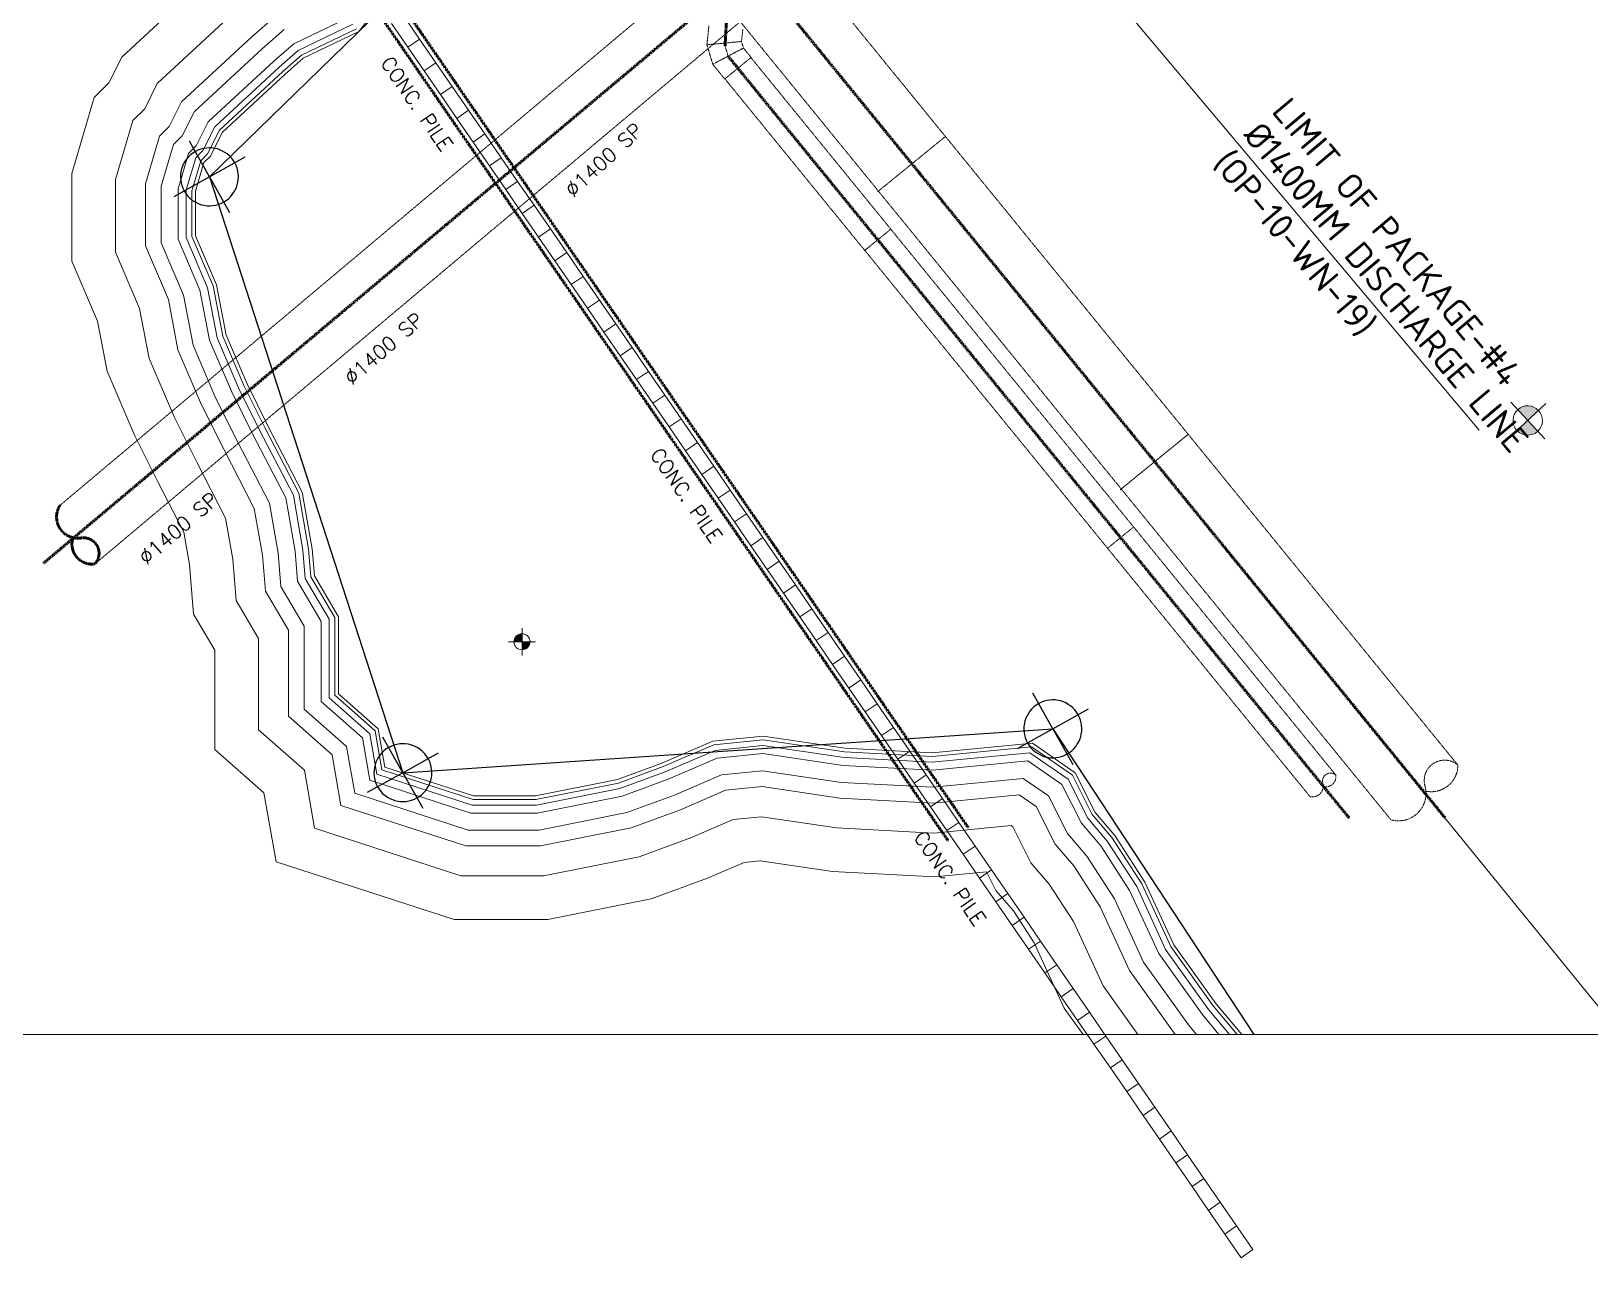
# Model space of a CAD drawing. Header units: inches. Extents: x 0 to 235202, y 0 to 184293.
# Drawn here: x 106731 to 139176, y 80321 to 105863 of the extents above; entities that cross this region are included whole.
import ezdxf
from ezdxf.enums import TextEntityAlignment as Align

# ---------------------------------------------------------------- set-up
doc = ezdxf.new("R2010")
doc.units = ezdxf.units.IN
doc.header["$MEASUREMENT"] = 0
doc.linetypes.add('HIDDEN', pattern=[0.375, 0.25, -0.125])
doc.linetypes.add('PHANTOM2', pattern=[1.25, 0.625, -0.125, 0.125, -0.125, 0.125, -0.125])
doc.layers.add('DIM', color=251, linetype='Continuous', lineweight=0)
doc.layers.add('hid', color=8, linetype='HIDDEN', lineweight=0)
for name, color, linetype in [('EDGE OF CHANNEL', 240, 'Continuous'), ('GRID_TXT45', 4, 'Continuous'), ('M-X-BKGD', 8, 'Continuous'), ('WINDOW ELEV', 3, 'Continuous')]:
    doc.layers.add(name, color=color, linetype=linetype)
doc.styles.add('ISO', font='isocpeur.ttf')
doc.styles.add('SIMPLEX', font='simplex.shx')

# ---------------------------------------------------------------- blocks, each defined once
blk = doc.blocks.new('FLOOR PLAN REV 2')
at = {"layer": 'DIM'}
h = blk.add_hatch(color=8, dxfattribs=at)
edge = h.paths.add_edge_path()
edge.add_line((63616, 197361), (63408, 197584))
edge.add_line((63408, 197584), (63184, 197376))
edge.add_ellipse((63408, 197584), major_axis=(223, 208), ratio=1, start_angle=179.9529, end_angle=269.9529)
edge = h.paths.add_edge_path()
edge.add_ellipse((63408, 197584), major_axis=(224, 208), ratio=1, start_angle=-0.0147, end_angle=89.9853)
edge.add_line((63200, 197808), (63408, 197584))
edge.add_line((63408, 197584), (63631, 197792))
h = blk.add_hatch(color=8, dxfattribs=at)
edge = h.paths.add_edge_path()
edge.add_line((42639, 192975), (42473, 192975))
edge.add_line((42473, 192975), (42473, 192808))
edge.add_ellipse((42473, 192975), major_axis=(0, 167), ratio=1, start_angle=180.044, end_angle=270.044)
edge = h.paths.add_edge_path()
edge.add_ellipse((42473, 192975), major_axis=(0, 167), ratio=1, start_angle=-0.0119, end_angle=89.9881)
edge.add_line((42306, 192975), (42473, 192975))
edge.add_line((42473, 192975), (42473, 193141))
at = {"color": 8, "extrusion": (-2.00606e-06, 4.08641e-06, 1)}
for p, q in [((35967, 202657, 0), (35553, 203399, 0)), ((35967, 202657, 0), (35553, 203399, 0)), ((35967, 202657, 0), (36709, 203072, 0)), ((35967, 202657, 0), (36709, 203072, 0)), ((35967, 202657, 0), (35226, 202243, 0)), ((35967, 202657, 0), (35226, 202243, 0)), ((35967, 202657, 0), (36382, 201916, 0)), ((35967, 202657, 0), (36382, 201916, 0)), ((53523, 191163, 0), (53109, 191905, 0)), ((53523, 191163, 0), (53109, 191905, 0)), ((53523, 191163, 0), (54265, 191577, 0)), ((53523, 191163, 0), (54265, 191577, 0)), ((53523, 191163, 0), (52782, 190748, 0)), ((53523, 191163, 0), (52782, 190748, 0)), ((53523, 191163, 0), (53938, 190421, 0)), ((53523, 191163, 0), (53938, 190421, 0)), ((39993, 190250, 0), (39578, 190992, 0)), ((39993, 190250, 0), (39578, 190992, 0)), ((39993, 190250, 0), (40734, 190665, 0)), ((39993, 190250, 0), (40734, 190665, 0)), ((39993, 190250, 0), (39251, 189836, 0)), ((39993, 190250, 0), (39251, 189836, 0)), ((39993, 190250, 0), (40407, 189509, 0)), ((39993, 190250, 0), (40407, 189509, 0))]:
    blk.add_line(p, q, dxfattribs=at)
for centre in [(35967, 202657, 0), (35967, 202657, 0), (53523, 191163, 0), (53523, 191163, 0), (39993, 190250, 0), (39993, 190250, 0)]:
    blk.add_ellipse(centre, major_axis=(526, 294, 0), ratio=1, start_param=3.141595, end_param=9.42478, dxfattribs=at)
at = {"layer": 'DIM', "color": 8, "linetype": 'HIDDEN', "lineweight": 50, "ltscale": 20}
for p, q in [((33962, 214974), (51757, 189113)), ((33550, 214691), (51345, 188830))]:
    blk.add_line(p, q, dxfattribs=at)
at = {"layer": 'DIM', "color": 8, "linetype": 'PHANTOM2', "lineweight": 50, "ltscale": 20}
for p, q in [((46700, 205382), (47047, 211547)), ((45535, 209130), (61692, 189304)), ((48883, 208373), (32515, 194615)), ((46763, 205169), (59700, 189296))]:
    blk.add_line(p, q, dxfattribs=at)
at = {"layer": 'DIM', "color": 8, "linetype": 'Continuous'}
for p, q in [((51839, 209940), (62395, 197381)), ((35822, 206711), (34141, 205152)), ((36431, 206035), (34880, 204598)), ((39465, 206177), (39079, 205681)), ((37342, 206004), (36848, 205572)), ((37524, 205728), (37068, 205328)), ((38848, 205967), (37722, 205428)), ((38954, 205836), (37813, 205290)), ((39031, 205740), (37880, 205189)), ((36848, 205572), (35387, 204218)), ((37722, 205428), (37306, 205064)), ((39079, 205681), (37920, 205127)), ((34141, 205152), (33871, 204613)), ((37068, 205328), (35654, 204017)), ((37306, 205064), (35943, 203801)), ((37813, 205290), (37416, 204942)), ((37880, 205189), (37496, 204853)), ((37920, 205127), (37546, 204798)), ((37416, 204942), (36076, 203701)), ((37496, 204853), (36174, 203627)), ((37546, 204798), (36234, 203583)), ((33871, 204613), (33568, 204310)), ((34880, 204598), (34619, 204075)), ((33568, 204310), (33101, 202729)), ((35387, 204218), (35131, 203706)), ((34374, 203831), (34010, 202598)), ((34619, 204075), (34374, 203831)), ((35654, 204017), (35401, 203512)), ((35943, 203801), (35693, 203301)), ((34927, 203502), (34633, 202508)), ((35131, 203706), (34927, 203502)), ((35401, 203512), (35219, 203329)), ((36076, 203701), (35828, 203204)), ((36174, 203627), (35927, 203133)), ((36234, 203583), (35988, 203089)), ((35219, 203329), (34962, 202460)), ((35534, 203142), (35317, 202409)), ((35693, 203301), (35534, 203142)), ((35828, 203204), (35680, 203055)), ((35927, 203133), (35786, 202992)), ((35680, 203055), (35481, 202385)), ((35786, 202992), (35601, 202367)), ((35851, 202953), (35675, 202357)), ((35988, 203089), (35851, 202953)), ((33101, 202729), (33101, 200903)), ((34010, 202598), (34010, 201090)), ((34633, 202508), (34633, 201218)), ((34962, 202460), (34962, 201285)), ((35317, 202409), (35317, 201358)), ((35481, 202385), (35481, 201392)), ((35601, 202367), (35601, 201416)), ((35675, 202357), (35675, 201431)), ((34633, 201218), (35112, 200100)), ((34962, 201285), (35428, 200196)), ((35317, 201358), (35770, 200300)), ((35481, 201392), (35928, 200349)), ((35601, 201416), (36043, 200384)), ((35675, 201431), (36114, 200406)), ((33101, 200903), (33638, 199649)), ((34010, 201090), (34512, 199916)), ((35428, 200196), (35627, 199153)), ((35770, 200300), (35969, 199258)), ((35928, 200349), (36126, 199306)), ((36043, 200384), (36242, 199341)), ((36114, 200406), (36313, 199363)), ((34512, 199916), (34711, 198874)), ((35112, 200100), (35310, 199057)), ((33638, 199649), (33836, 198607)), ((35969, 199258), (36424, 198194)), ((36126, 199306), (36573, 198263)), ((36242, 199341), (36682, 198313)), ((36313, 199363), (36749, 198344)), ((35310, 199057), (35803, 197906)), ((35627, 199153), (36101, 198044)), ((33836, 198607), (34412, 197262)), ((34711, 198874), (35237, 197644)), ((36573, 198263), (37019, 197369)), ((36682, 198313), (37127, 197423)), ((36749, 198344), (37192, 197457)), ((36101, 198044), (36556, 197133)), ((36424, 198194), (36873, 197294)), ((35237, 197644), (35708, 196702)), ((35803, 197906), (36264, 196984)), ((36873, 197294), (37557, 195975)), ((37019, 197369), (37714, 196028)), ((37127, 197423), (37829, 196067)), ((37192, 197457), (37900, 196091)), ((34412, 197262), (34898, 196289)), ((36264, 196984), (36901, 195754)), ((36556, 197133), (37216, 195860)), ((35708, 196702), (36303, 195553)), ((34898, 196289), (35432, 195259)), ((37557, 195975), (37750, 194865)), ((37714, 196028), (37913, 194886)), ((37829, 196067), (38032, 194901)), ((37900, 196091), (38105, 194910)), ((36901, 195754), (37071, 194778)), ((37216, 195860), (37397, 194820)), ((36303, 195553), (36452, 194698)), ((35432, 195259), (35549, 194583)), ((65353, 184798, 0), (56907, 195177)), ((36452, 194698), (36524, 193833)), ((37071, 194778), (37133, 194027)), ((37397, 194820), (37454, 194129)), ((37750, 194865), (37802, 194239)), ((37913, 194886), (37962, 194290)), ((38032, 194901), (38080, 194327)), ((38105, 194910), (38152, 194350)), ((35549, 194583), (35635, 193552)), ((38152, 194350), (38652, 193498)), ((37133, 194027), (37610, 193215)), ((37454, 194129), (37939, 193304)), ((37802, 194239), (38294, 193401)), ((37962, 194290), (38458, 193446)), ((38080, 194327), (38579, 193478)), ((36524, 193833), (36987, 193045)), ((35635, 193552), (36078, 192798)), ((38294, 193401), (38294, 191733)), ((38458, 193446), (38458, 191807)), ((38579, 193478), (38579, 191861)), ((38652, 193498), (38652, 191894)), ((37610, 193215), (37610, 191424)), ((37939, 193304), (37939, 191572)), ((36078, 192798), (36078, 190733)), ((36987, 193045), (36987, 191143)), ((38458, 191807), (39302, 191062)), ((38579, 191861), (39413, 191124)), ((38652, 191894), (39481, 191162)), ((37939, 191572), (38822, 190793)), ((38294, 191733), (39150, 190977)), ((36987, 191143), (37942, 190299)), ((37610, 191424), (38518, 190622)), ((39413, 191124), (39557, 190309)), ((39481, 191162), (39621, 190366)), ((38822, 190793), (38993, 189820)), ((39150, 190977), (39306, 190092)), ((39302, 191062), (39451, 190217)), ((45383, 190447), (46448, 190904)), ((45410, 190379), (46466, 190832)), ((46448, 190904), (47494, 191009)), ((46466, 190832), (47492, 190934)), ((46497, 190714), (47489, 190813)), ((47489, 190813), (49176, 190565)), ((47492, 190934), (49188, 190685)), ((47494, 191009), (49195, 190758)), ((51008, 190660), (53098, 190864)), ((51009, 190586), (53078, 190788)), ((53078, 190788), (53934, 190200)), ((53098, 190864), (53991, 190249)), ((36078, 190733), (37102, 189829)), ((38518, 190622), (38704, 189569)), ((45455, 190267), (46497, 190714)), ((45515, 190115), (46538, 190553)), ((46538, 190553), (47485, 190648)), ((47485, 190648), (49160, 190402)), ((49176, 190565), (51012, 190466)), ((49188, 190685), (51009, 190586)), ((49195, 190758), (51008, 190660)), ((51012, 190466), (53046, 190664)), ((51016, 190301), (53003, 190495)), ((53003, 190495), (53712, 190007)), ((53046, 190664), (53840, 190118)), ((37942, 190299), (38155, 189092)), ((39451, 190217), (41436, 189572)), ((39557, 190309), (41455, 189692)), ((39621, 190366), (41466, 189766)), ((44459, 190106), (45383, 190447)), ((44479, 190035), (45410, 190379)), ((44512, 189919), (45455, 190267)), ((45647, 189784), (46628, 190205)), ((46628, 190205), (47477, 190290)), ((47477, 190290), (49124, 190048)), ((49160, 190402), (51016, 190301)), ((53934, 190200), (54345, 189377)), ((53991, 190249), (54407, 189418)), ((37102, 189829), (37355, 188396)), ((38993, 189820), (41353, 189052)), ((39306, 190092), (41410, 189408)), ((42756, 189766), (44459, 190106)), ((42763, 189692), (44479, 190035)), ((42775, 189572), (44512, 189919)), ((44557, 189761), (45515, 190115)), ((45769, 189479), (46711, 189883)), ((46711, 189883), (47469, 189959)), ((47469, 189959), (49091, 189720)), ((49124, 190048), (51023, 189945)), ((51023, 189945), (52908, 190129)), ((52908, 190129), (53435, 189766)), ((53712, 190007), (54117, 189197)), ((53840, 190118), (54248, 189302)), ((38704, 189569), (41301, 188724)), ((41436, 189572), (42775, 189572)), ((41455, 189692), (42763, 189692)), ((41466, 189766), (42756, 189766)), ((42792, 189408), (44557, 189761)), ((44654, 189418), (45647, 189784)), ((49091, 189720), (51030, 189615)), ((51030, 189615), (52821, 189790)), ((52821, 189790), (53179, 189543)), ((53179, 189543), (53571, 188759)), ((53435, 189766), (53828, 188981)), ((41410, 189408), (42792, 189408)), ((42827, 189052), (44654, 189418)), ((44743, 189101), (45769, 189479)), ((46000, 188900), (46869, 189272)), ((46869, 189272), (47455, 189331)), ((47455, 189331), (49029, 189099)), ((54117, 189197), (54519, 188727)), ((54248, 189302), (54653, 188827)), ((54345, 189377), (54752, 188900)), ((54407, 189418), (54811, 188944)), ((38155, 189092), (41202, 188100)), ((41353, 189052), (42827, 189052)), ((42859, 188724), (44743, 189101)), ((44913, 188499), (46000, 188900)), ((49029, 189099), (51044, 188990)), ((51044, 188990), (52655, 189148)), ((52655, 189148), (52693, 189121)), ((52693, 189121), (53066, 188375)), ((53828, 188981), (54229, 188511)), ((54752, 188900), (55375, 187938)), ((54811, 188944), (55440, 187973)), ((41301, 188724), (42859, 188724)), ((53571, 188759), (53957, 188308)), ((54229, 188511), (54804, 187623)), ((54519, 188727), (55120, 187797)), ((54653, 188827), (55268, 187879)), ((37355, 188396), (41058, 187191)), ((42921, 188100), (44913, 188499)), ((46336, 188055), (47098, 188382)), ((47098, 188382), (47433, 188416)), ((47433, 188416), (48938, 188194)), ((48938, 188194), (51064, 188079)), ((51064, 188079), (52145, 188185)), ((52145, 188185), (52337, 187800)), ((53066, 188375), (53448, 187928)), ((53957, 188308), (54506, 187459)), ((41202, 188100), (42921, 188100)), ((45161, 187622), (46336, 188055)), ((53448, 187928), (53950, 187153)), ((55268, 187879), (55871, 186568)), ((55375, 187938), (55978, 186629)), ((55440, 187973), (56042, 186667)), ((43011, 187191), (45161, 187622)), ((52337, 187800), (52702, 187372)), ((54804, 187623), (55413, 186301)), ((55120, 187797), (55726, 186483)), ((52702, 187372), (53135, 186705)), ((54506, 187459), (55118, 186130)), ((41058, 187191), (43011, 187191)), ((53950, 187153), (54568, 185811)), ((53135, 186705), (53762, 185343)), ((55871, 186568), (56762, 185321)), ((55978, 186629), (56859, 185396)), ((56042, 186667), (56917, 185441)), ((55413, 186301), (56344, 184998)), ((55726, 186483), (56630, 185219)), ((55118, 186130), (56071, 184798)), ((54568, 185811), (55292, 184798)), ((53762, 185343), (54152, 184798)), ((56762, 185321), (57199, 184798)), ((56859, 185396), (57358, 184798)), ((56917, 185441), (57454, 184798)), ((56344, 184998), (56511, 184798)), ((56630, 185219), (56981, 184798)), ((11854, 184798), (160728, 184798))]:
    blk.add_line(p, q, dxfattribs=at)
at = {"layer": 'DIM', "color": 8, "linetype": 'HIDDEN', "ltscale": 10}
for p, q in [((46233, 209698), (51287, 203497)), ((48432, 208909), (32855, 195816)), ((45056, 208294), (49892, 202360)), ((49333, 207837), (33583, 194598)), ((46363, 205800), (46322, 205407)), ((47068, 205727), (47042, 205475)), ((47042, 205475), (46322, 205407)), ((46322, 205407), (46443, 205001)), ((46700, 205382), (46776, 205128)), ((47042, 205475), (47083, 205339)), ((47083, 205339), (46443, 205001)), ((46693, 204695), (47243, 205142)), ((47243, 205142), (47083, 205339)), ((47239, 205139), (59413, 190201)), ((46693, 204695), (46443, 205001)), ((46696, 204698), (58879, 189749)), ((51287, 203497), (49873, 202345)), ((51287, 203497), (56341, 197295)), ((49892, 202360), (54946, 196158)), ((50150, 201567), (49608, 201125)), ((56341, 197295), (54927, 196143)), ((54946, 196158), (56341, 197295)), ((56341, 197295), (61395, 191094)), ((54946, 196158), (60000, 189957)), ((55198, 195361), (54656, 194919)), ((61395, 191094), (61955, 190407)), ((60000, 189957), (60559, 189270))]:
    blk.add_line(p, q, dxfattribs=at)
at = {"layer": 'DIM', "color": 8}
for p, q in [((63028, 197230), (63788, 197938)), ((63054, 197964), (63762, 197204)), ((42473, 192691), (42473, 193258)), ((42189, 192975), (42756, 192975))]:
    blk.add_line(p, q, dxfattribs=at)
at = {"layer": 'DIM', "color": 8, "linetype": 'PHANTOM2', "lineweight": 50, "ltscale": 20}
for centre, radius, start, end in [((33227, 195575), 443, 147.0327, 278.9632), ((33519, 195007), 414, 160.795, 278.9192), ((33346, 194818), 323, 317.1235, 98.9632)]:
    blk.add_arc(centre, radius, start, end, dxfattribs=at)
at = {"layer": 'DIM', "color": 8, "linetype": 'HIDDEN', "ltscale": 10}
for centre, radius, start, end in [((61677, 190088), 423, 49.0439, 195.6533), ((59304, 190075), 167, 49.0439, 195.6533), ((59205, 190166), 211, 255.3555, 9.6277), ((61399, 190409), 556, 258.6799, 359.8015), ((58926, 189970), 225, 253.7648, 15.6533), ((60719, 189819), 572, 253.7648, 15.6533)]:
    blk.add_arc(centre, radius, start, end, dxfattribs=at)
at = {"layer": 'DIM', "color": 8}
for centre, major_axis, start_param, end_param in [((63408, 197584), (224, 208), -1.570119, 4.713066), ((42473, 192975), (0, 167), -1.570781, 4.712404)]:
    blk.add_ellipse(centre, major_axis=major_axis, ratio=1, start_param=start_param, end_param=end_param, dxfattribs=at)
at = {"layer": 'EDGE OF CHANNEL', "color": 8, "extrusion": (-2.00606e-06, 4.08641e-06, 1)}
for p, q in [((40115, 206695, 0), (35967, 202657, 0)), ((35967, 202657, 0), (39993, 190250, 0)), ((39993, 190250, 0), (53523, 191163, 0)), ((53523, 191163, 0), (57705, 184798, 0))]:
    blk.add_line(p, q, dxfattribs=at)
at = {"layer": 'hid', "color": 8, "linetype": 'Continuous'}
for p, q in [((39754, 205851), (40095, 205356)), ((40342, 205526), (40002, 206021)), ((40095, 205356), (40342, 205526)), ((40342, 205526), (40095, 205356)), ((40682, 205032), (40342, 205526)), ((40095, 205356), (40435, 204862)), ((40435, 204862), (40682, 205032)), ((40682, 205032), (40435, 204862)), ((40435, 204862), (40775, 204368)), ((41022, 204538), (40682, 205032)), ((40775, 204368), (41022, 204538)), ((41022, 204538), (40775, 204368)), ((41362, 204043), (41022, 204538)), ((40775, 204368), (41115, 203873)), ((41115, 203873), (41362, 204043)), ((41362, 204043), (41115, 203873)), ((41115, 203873), (41455, 203379)), ((41702, 203549), (41362, 204043)), ((41455, 203379), (41702, 203549)), ((41702, 203549), (41455, 203379)), ((42042, 203055), (41702, 203549)), ((41455, 203379), (41795, 202885)), ((41795, 202885), (42042, 203055)), ((42042, 203055), (41795, 202885)), ((41795, 202885), (42135, 202391)), ((42382, 202561), (42042, 203055)), ((42135, 202391), (42382, 202561)), ((42382, 202561), (42135, 202391)), ((42723, 202066), (42382, 202561)), ((42135, 202391), (42475, 201896)), ((42475, 201896), (42723, 202066)), ((42723, 202066), (42475, 201896)), ((42475, 201896), (42816, 201402)), ((43063, 201572), (42723, 202066)), ((42816, 201402), (43063, 201572)), ((43063, 201572), (42816, 201402)), ((43403, 201078), (43063, 201572)), ((42816, 201402), (43156, 200908)), ((43156, 200908), (43403, 201078)), ((43403, 201078), (43156, 200908)), ((43156, 200908), (43496, 200413)), ((43743, 200583), (43403, 201078)), ((43496, 200413), (43743, 200583)), ((43743, 200583), (43496, 200413)), ((44083, 200089), (43743, 200583)), ((43496, 200413), (43836, 199919)), ((43836, 199919), (44083, 200089)), ((44083, 200089), (43836, 199919)), ((43836, 199919), (44176, 199425)), ((44423, 199595), (44083, 200089)), ((44176, 199425), (44423, 199595)), ((44423, 199595), (44176, 199425)), ((44763, 199101), (44423, 199595)), ((44176, 199425), (44516, 198930)), ((44516, 198930), (44763, 199101)), ((44763, 199101), (44516, 198930)), ((44516, 198930), (44856, 198436)), ((45103, 198606), (44763, 199101)), ((44856, 198436), (45103, 198606)), ((45103, 198606), (44856, 198436)), ((45443, 198112), (45103, 198606)), ((44856, 198436), (45196, 197942)), ((45196, 197942), (45443, 198112)), ((45443, 198112), (45196, 197942)), ((45196, 197942), (45536, 197448)), ((45784, 197618), (45443, 198112)), ((45536, 197448), (45784, 197618)), ((45784, 197618), (45536, 197448)), ((46124, 197123), (45784, 197618)), ((45536, 197448), (45877, 196953)), ((45877, 196953), (46124, 197123)), ((46124, 197123), (45877, 196953)), ((45877, 196953), (46217, 196459)), ((46464, 196629), (46124, 197123)), ((46217, 196459), (46464, 196629)), ((46464, 196629), (46217, 196459)), ((46804, 196135), (46464, 196629)), ((46217, 196459), (46557, 195965)), ((46557, 195965), (46804, 196135)), ((46804, 196135), (46557, 195965)), ((47144, 195641), (46804, 196135)), ((46557, 195965), (46897, 195470)), ((46897, 195470), (47144, 195641)), ((47144, 195641), (46897, 195470)), ((46897, 195470), (47237, 194976)), ((47484, 195146), (47144, 195641)), ((47237, 194976), (47484, 195146)), ((47484, 195146), (47237, 194976)), ((47824, 194652), (47484, 195146)), ((47237, 194976), (47577, 194482)), ((47577, 194482), (47824, 194652)), ((47824, 194652), (47577, 194482)), ((47577, 194482), (47917, 193988)), ((48164, 194158), (47824, 194652)), ((47917, 193988), (48164, 194158)), ((48164, 194158), (47917, 193988)), ((48505, 193663), (48164, 194158)), ((47917, 193988), (48257, 193493)), ((48257, 193493), (48505, 193663)), ((48505, 193663), (48257, 193493)), ((48257, 193493), (48598, 192999)), ((48845, 193169), (48505, 193663)), ((48598, 192999), (48845, 193169)), ((48845, 193169), (48598, 192999)), ((49185, 192675), (48845, 193169)), ((48598, 192999), (48938, 192505)), ((48938, 192505), (49185, 192675)), ((49185, 192675), (48938, 192505)), ((48938, 192505), (49278, 192010)), ((49525, 192181), (49185, 192675)), ((49278, 192010), (49525, 192181)), ((49525, 192181), (49278, 192010)), ((49865, 191686), (49525, 192181)), ((49278, 192010), (49618, 191516)), ((49618, 191516), (49865, 191686)), ((49865, 191686), (49618, 191516)), ((49618, 191516), (49958, 191022)), ((50205, 191192), (49865, 191686)), ((49958, 191022), (50205, 191192)), ((50205, 191192), (49958, 191022)), ((50545, 190698), (50205, 191192)), ((49958, 191022), (50298, 190528)), ((50298, 190528), (50545, 190698)), ((50545, 190698), (50298, 190528)), ((50298, 190528), (50638, 190033)), ((50885, 190203), (50545, 190698)), ((50638, 190033), (50885, 190203)), ((50885, 190203), (50638, 190033)), ((51225, 189709), (50885, 190203)), ((50638, 190033), (50978, 189539)), ((50978, 189539), (51225, 189709)), ((51225, 189709), (50978, 189539)), ((50978, 189539), (51318, 189045)), ((51566, 189215), (51225, 189709)), ((51318, 189045), (51566, 189215)), ((51566, 189215), (51318, 189045)), ((51906, 188721), (51566, 189215)), ((51318, 189045), (51659, 188550)), ((51659, 188550), (51906, 188721)), ((51906, 188721), (51659, 188550)), ((51659, 188550), (51999, 188056)), ((52246, 188226), (51906, 188721)), ((51999, 188056), (52246, 188226)), ((52246, 188226), (51999, 188056)), ((52586, 187732), (52246, 188226)), ((51999, 188056), (52339, 187562)), ((52339, 187562), (52586, 187732)), ((52586, 187732), (52339, 187562)), ((52339, 187562), (52679, 187068)), ((52926, 187238), (52586, 187732)), ((52679, 187068), (52926, 187238)), ((52926, 187238), (52679, 187068)), ((53266, 186743), (52926, 187238)), ((52679, 187068), (53019, 186573)), ((53019, 186573), (53266, 186743)), ((53266, 186743), (53019, 186573)), ((53019, 186573), (53359, 186079)), ((53606, 186249), (53266, 186743)), ((53359, 186079), (53606, 186249)), ((53606, 186249), (53359, 186079)), ((53946, 185755), (53606, 186249)), ((53359, 186079), (53699, 185585)), ((53699, 185585), (53946, 185755)), ((53946, 185755), (53699, 185585)), ((54287, 185260), (53946, 185755)), ((53699, 185585), (54039, 185090)), ((54039, 185090), (54287, 185260)), ((54287, 185260), (54039, 185090)), ((54039, 185090), (54379, 184596)), ((54627, 184766), (54287, 185260)), ((54379, 184596), (54627, 184766)), ((54627, 184766), (54379, 184596)), ((54967, 184272), (54627, 184766)), ((54379, 184596), (54720, 184102)), ((54720, 184102), (54967, 184272)), ((54967, 184272), (54720, 184102)), ((54720, 184102), (55060, 183608)), ((55307, 183778), (54967, 184272)), ((55060, 183608), (55307, 183778)), ((55307, 183778), (55060, 183608)), ((55647, 183283), (55307, 183778)), ((55060, 183608), (55400, 183113)), ((55400, 183113), (55647, 183283)), ((55647, 183283), (55400, 183113)), ((55400, 183113), (55740, 182619)), ((55987, 182789), (55647, 183283)), ((55740, 182619), (55987, 182789)), ((55987, 182789), (55740, 182619)), ((56327, 182295), (55987, 182789)), ((55740, 182619), (56080, 182125)), ((56080, 182125), (56327, 182295)), ((56327, 182295), (56080, 182125)), ((56080, 182125), (56420, 181630)), ((56667, 181800), (56327, 182295)), ((56420, 181630), (56667, 181800)), ((56667, 181800), (56420, 181630)), ((57007, 181306), (56667, 181800)), ((56420, 181630), (56760, 181136)), ((56760, 181136), (57007, 181306)), ((57007, 181306), (56760, 181136)), ((56760, 181136), (57100, 180642)), ((57348, 180812), (57007, 181306)), ((57100, 180642), (57348, 180812)), ((57348, 180812), (57100, 180642)), ((57688, 180318), (57348, 180812)), ((57100, 180642), (57441, 180148)), ((57441, 180148), (57688, 180318))]:
    blk.add_line(p, q, dxfattribs=at)
at = {"color": 8, "style": 'ISO'}
for s, p in [('LIMIT OF PACKAGE-#4', (58056, 204012)), ('%%C1400MM DISCHARGE LINE', (57459, 203510)), ('(OP-10-WN-19)', (56826, 202925))]:
    blk.add_text(s, height=536.62, rotation=310.0868, dxfattribs=at).set_placement(p)
at = {"layer": 'DIM', "color": 8, "style": 'SIMPLEX'}
for rotation, p in [(42.9594, (43540, 202212)), (41.2177, (38934, 198305)), (41.2177, (34659, 194560))]:
    blk.add_text('∅1400 SP', height=300, rotation=rotation, dxfattribs=at).set_placement(p)
at = {"layer": 'GRID_TXT45', "color": 8, "style": 'SIMPLEX'}
for p in [(53803, 233268), (53803, 227018), (53803, 220768)]:
    blk.add_attdef('GRD_TXT', text='', height=450, rotation=180, dxfattribs=at).set_placement(p, align=Align.MIDDLE_CENTER)
at = {"layer": 'hid', "color": 8, "style": 'SIMPLEX'}
for p in [(39514, 205030), (45125, 196876), (50610, 188904)]:
    blk.add_text('CONC. PILE', height=300, rotation=304.5316, dxfattribs=at).set_placement(p)
blk = doc.blocks.new('PLAN REV 1')
at = {"layer": 'WINDOW ELEV', "color": 1}
blk.add_blockref('FLOOR PLAN REV 2', (115855, -22752), dxfattribs=at)

msp = doc.modelspace()

# ---------------------------------------------------------------- block references
at = {"layer": 'M-X-BKGD', "color": 8}
msp.add_blockref('PLAN REV 1', (-41380, -77074.9), dxfattribs=at)

doc.saveas('drawing.dxf')
